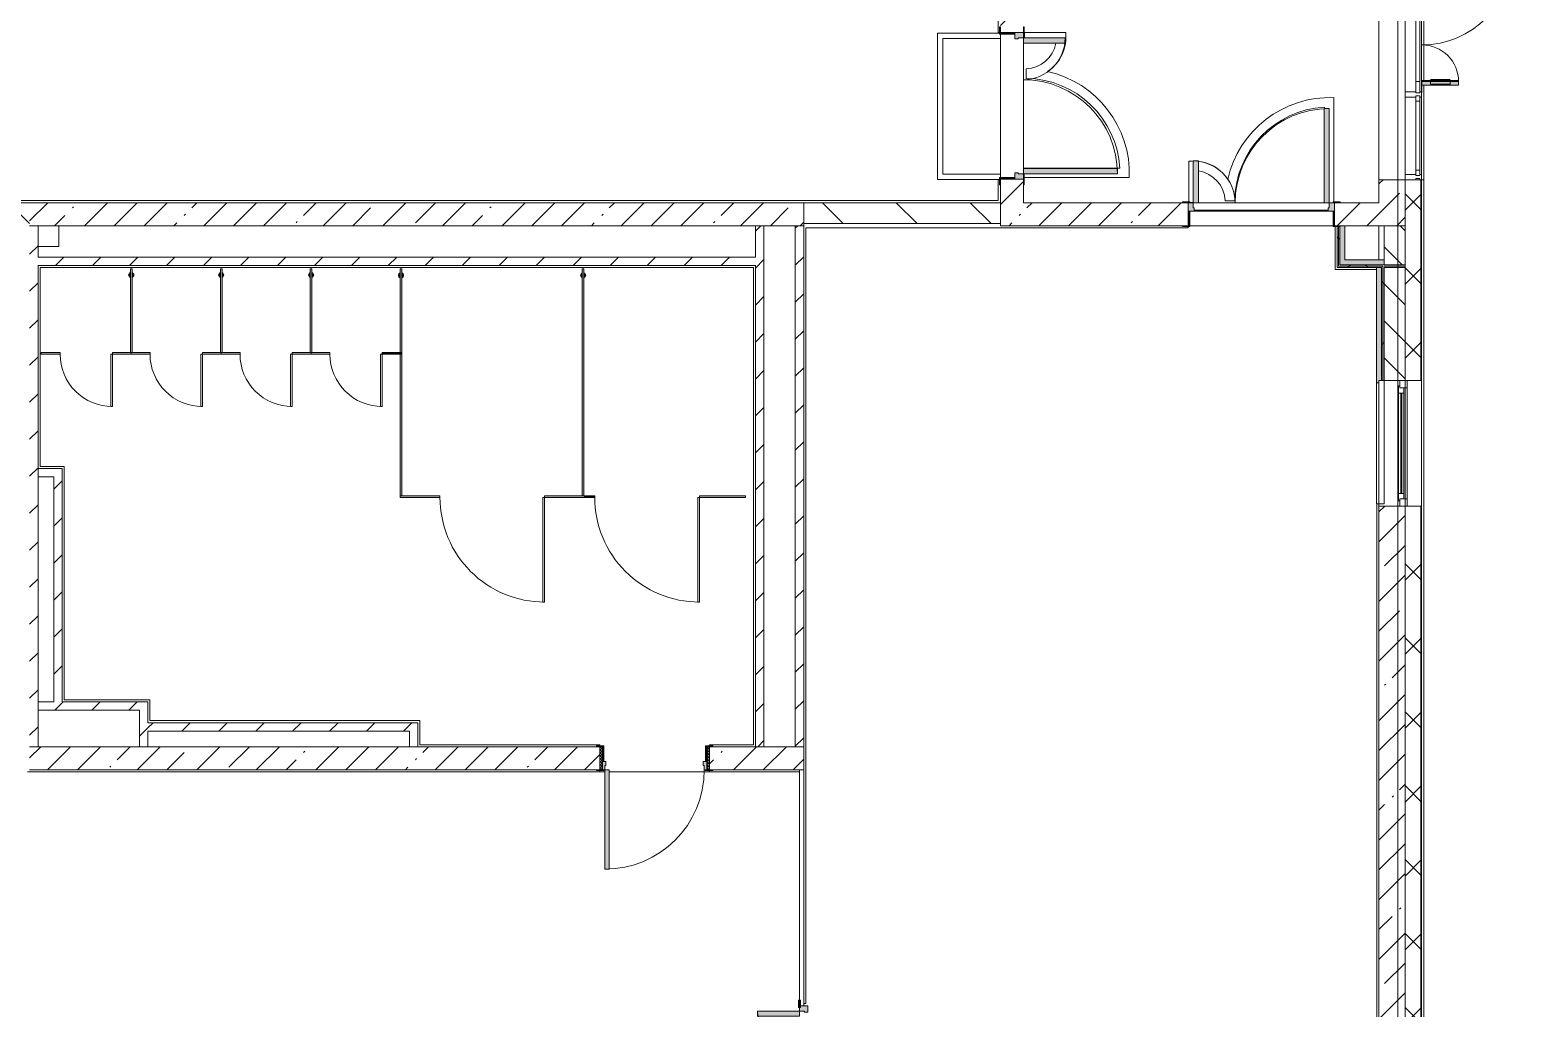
# Model space of a CAD drawing. Header units: millimetres. Extents: x -7229 to 193500, y -8553 to 29000.
# Drawn here: x 111930 to 126105, y 2900 to 12254 of the extents above; entities that cross this region are included whole.
import ezdxf

# ---------------------------------------------------------------- set-up
doc = ezdxf.new("R2010")
doc.units = ezdxf.units.MM
doc.linetypes.add('Осевая', pattern=[15875, 3175, -2381.25, 7937.5, -2381.25])
for name, color, linetype, lineweight, true_color in [('A-DETL-GENF-3', 7, 'Continuous', 5, 0xaaaaaa), ('A-DETL-GENF-4', 7, 'Continuous', 5, 0xe2e2e2), ('A-DOOR-1', 7, 'Continuous', 5, 0xaaaaaa), ('A-DOOR-2', 7, 'Continuous', 5, 0xe2e2e2), ('A-DOOR-FRAM-1', 7, 'Continuous', 5, 0xe2e2e2), ('A-DOOR-FRAM-2', 7, 'Continuous', 5, 0xaaaaaa), ('A-FLOR-1', 7, 'Continuous', 5, 0xaaaaaa), ('A-GENM-1', 7, 'Continuous', 5, 0xe2ddcd), ('I-WALL-1', 7, 'Continuous', 5, 0xe7e7e7)]:
    doc.layers.add(name, color=color, linetype=linetype, lineweight=lineweight, true_color=true_color)
for name, color, linetype, lineweight in [('A-DOOR', 7, 'Continuous', 5), ('A-GENM', 7, 'Continuous', 5), ('A-GLAZ', 7, 'Continuous', 5), ('A-GLAZ-CWMG', 7, 'Continuous', 5), ('A-WALL', 7, 'Continuous', 5), ('A-WALL-1', 7, 'Continuous', 9), ('I-WALL', 7, 'Continuous', 5), ('Оси', 7, 'Continuous', 9), ('Оси-2', 7, 'Осевая', 9)]:
    doc.layers.add(name, color=color, linetype=linetype, lineweight=lineweight)
pattern_1 = [(45, (0, 0), (-285.1231, 285.1231), []), (45, (285.12, 0), (-285.1231, 285.1231), [504.031, -100.806, 16.764, -84.042])]
pattern_2 = [(45, (0, 0), (-176.7767, 176.7767), [])]
pattern_3 = [(45, (0, 0), (-530.33, 530.33), []), (135, (0, 0), (-530.33, -530.33), [])]

# ---------------------------------------------------------------- blocks, each defined once
blk = doc.blocks.new('110_Дверь_СКБ_2Ст - Д-5_п_ Из игровой в коридор-32679362-1_2_1_птичка зашивка')
at = {"layer": 'A-DOOR-2'}
for points in [[(612, 110), (662, 110), (662, 1010), (612, 1010), (612, 907)], [(-638, 110), (-588, 110), (-591, 510), (-638, 506), (-638, 112)], [(698, -110), (712, -110), (712, 30), (698, 28)]]:
    blk.add_hatch(color=256, dxfattribs=at).paths.add_polyline_path(points)
h = blk.add_hatch(color=256, dxfattribs=at)
h.paths.add_polyline_path([(-672, 30), (-628, 30), (-628, 60), (-638, 60), (-638, 110), (-688, 110), (-688, 30)])
h.paths.add_polyline_path([(712, 30), (712, 110), (662, 109), (662, 60), (652, 60), (652, 30), (706, 30)])
at = {"layer": 'A-DOOR-FRAM-1'}
for points in [[(-681, 110), (-672, 112), (-672, 118), (-742, 118), (-742, 110), (-688, 110)], [(-688, -110), (-672, -110), (-672, 30), (-688, 30)], [(712, 110), (768, 110), (768, 118), (698, 118), (698, 110), (706, 110)], [(-672, -118), (-672, -110), (-742, -110), (-742, -118), (-688, -118)], [(698, -118), (768, -118), (763, -110), (698, -110), (698, -118)]]:
    blk.add_hatch(color=256, dxfattribs=at).paths.add_polyline_path(points)
at = {"layer": 'A-DOOR-1'}
for p, q in [((662, 1010), (612, 1010)), ((612, 1010), (612, 110)), ((662, 110), (662, 1010)), ((-638, 510), (-638, 110)), ((-588, 510), (-638, 510)), ((-588, 110), (-588, 510)), ((-638, 110), (-588, 110)), ((612, 110), (662, 110))]:
    blk.add_line(p, q, dxfattribs=at)
for centre, radius, start, end in [((662, 110), 900, 90, 180), ((-638, 110), 400, 360, 90)]:
    blk.add_arc(centre, radius, start, end, dxfattribs=at)
at = {"layer": 'A-DOOR-FRAM-2'}
for p, q in [((-672, 118), (-742, 118)), ((-742, 118), (-742, 110)), ((-742, 110), (-672, 110)), ((-638, 110), (-688, 110)), ((-688, 110), (-688, 30)), ((-688, 30), (-628, 30)), ((-672, 30), (-688, 30)), ((-688, 30), (-688, -110)), ((-672, 110), (-672, 118)), ((-672, -110), (-672, 30)), ((-638, 60), (-638, 110)), ((-628, 60), (-638, 60)), ((-628, 30), (-628, 60)), ((662, 60), (652, 60)), ((652, 60), (652, 30)), ((652, 30), (712, 30)), ((662, 110), (662, 60)), ((712, 110), (662, 110)), ((768, 118), (698, 118)), ((698, 118), (698, 110)), ((698, 110), (768, 110)), ((712, 30), (698, 30)), ((698, 30), (698, -110)), ((712, 30), (712, 110)), ((712, -110), (712, 30)), ((768, 110), (768, 118)), ((-672, -110), (-742, -110)), ((-742, -110), (-742, -118)), ((-742, -118), (-672, -118)), ((-688, -110), (-672, -110)), ((-672, -118), (-672, -110)), ((698, -110), (712, -110)), ((768, -110), (698, -110)), ((698, -110), (698, -118)), ((698, -118), (768, -118)), ((768, -118), (768, -110))]:
    blk.add_line(p, q, dxfattribs=at)
blk = doc.blocks.new('110_Дверь_СКБ_2Ст - Д-1_л_Лестничная клетка EIS60 2-32142534-1_2_1_птичка зашивка')
at = {"layer": 'A-DOOR-2'}
for points in [[(662, 1010), (612, 1010), (612, 110), (662, 110), (662, 786)], [(-638, 510), (-638, 110), (-588, 110), (-588, 510)], [(712, 30), (697, 30), (700, -110), (712, -110), (712, 30)]]:
    blk.add_hatch(color=256, dxfattribs=at).paths.add_polyline_path(points)
h = blk.add_hatch(color=256, dxfattribs=at)
h.paths.add_polyline_path([(662, 110), (662, 60), (652, 60), (652, 30), (712, 33), (712, 110)])
h.paths.add_polyline_path([(-638, 110), (-688, 110), (-687, 30), (-628, 36), (-628, 60), (-638, 60), (-638, 105)])
at = {"layer": 'A-DOOR-FRAM-1'}
for points in [[(-673, 118), (-743, 118), (-743, 110), (-673, 110)], [(-673, 30), (-688, 30), (-687, -110), (-673, -110), (-673, -21)], [(730, 118), (697, 118), (697, 110), (767, 110), (767, 118)], [(-687, -110), (-743, -110), (-743, -118), (-673, -118), (-674, -110)], [(767, -110), (697, -110), (699, -118), (767, -118)]]:
    blk.add_hatch(color=256, dxfattribs=at).paths.add_polyline_path(points)
at = {"layer": 'A-DOOR-1'}
for p, q in [((662, 1010), (612, 1010)), ((612, 1010), (612, 110)), ((662, 110), (662, 1010)), ((-638, 510), (-638, 110)), ((-588, 510), (-638, 510)), ((-588, 110), (-588, 510)), ((-638, 110), (-588, 110)), ((612, 110), (662, 110))]:
    blk.add_line(p, q, dxfattribs=at)
for centre, radius, start, end in [((662, 110), 900, 90, 180), ((-638, 110), 400, 360, 90)]:
    blk.add_arc(centre, radius, start, end, dxfattribs=at)
at = {"layer": 'A-DOOR-FRAM-2'}
for p, q in [((-673, 118), (-743, 118)), ((-743, 118), (-743, 110)), ((-743, 110), (-673, 110)), ((-638, 110), (-688, 110)), ((-688, 110), (-688, 30)), ((-688, 30), (-628, 30)), ((-673, 30), (-688, 30)), ((-688, 30), (-688, -110)), ((-673, 110), (-673, 118)), ((-673, -110), (-673, 30)), ((-638, 60), (-638, 110)), ((-628, 60), (-638, 60)), ((-628, 30), (-628, 60)), ((662, 60), (652, 60)), ((652, 60), (652, 30)), ((652, 30), (712, 30)), ((662, 110), (662, 60)), ((712, 110), (662, 110)), ((767, 118), (697, 118)), ((697, 118), (697, 110)), ((697, 110), (767, 110)), ((712, 30), (697, 30)), ((697, 30), (697, -110)), ((712, 30), (712, 110)), ((712, -110), (712, 30)), ((767, 110), (767, 118)), ((-673, -110), (-743, -110)), ((-743, -110), (-743, -118)), ((-743, -118), (-673, -118)), ((-688, -110), (-673, -110)), ((-673, -118), (-673, -110)), ((697, -110), (712, -110)), ((767, -110), (697, -110)), ((697, -110), (697, -118)), ((697, -118), (767, -118)), ((767, -118), (767, -110))]:
    blk.add_line(p, q, dxfattribs=at)
blk = doc.blocks.new('120_Окно_СКБ_1Ст - 120_Окно_СКБ_1Ст 1200х2500_h_ с форточкой 3-24161067-1_2_1_птичка зашивка')
at = {"layer": 'A-GLAZ'}
for p, q in [((-600, -127), (-600, -57)), ((-600, -57), (-530, -57)), ((600, -57), (-600, -57)), ((-530, -127), (-600, -127)), ((-600, -127), (-550, -127)), ((-530, -127), (-550, -127)), ((-550, -127), (-550, -137)), ((-550, -137), (550, -137)), ((550, -137), (-550, -137)), ((-530, -57), (-530, -127)), ((530, -87), (-530, -87)), ((-530, -87), (-530, -127)), ((-480, -137), (-480, -87)), ((-480, -107), (480, -107)), ((480, -117), (-480, -117)), ((480, -137), (480, -87)), ((530, -127), (530, -57)), ((530, -57), (600, -57)), ((530, -127), (530, -87)), ((600, -127), (530, -127)), ((550, -127), (530, -127)), ((550, -127), (600, -127)), ((550, -137), (550, -127)), ((600, -57), (600, -127))]:
    blk.add_line(p, q, dxfattribs=at)
blk = doc.blocks.new('PNS_Панель прямоугольная - Нр_Стекло - 40мм-24160822-1_2_1_птичка зашивка')
at = {"layer": 'A-GLAZ'}
for p, q in [((-380, 0), (-380, 40)), ((-380, 40), (-330, 40)), ((-330, 40), (330, 40)), ((-330, 40), (-330, 0)), ((380, 40), (330, 40)), ((330, 40), (330, 0)), ((380, 0), (380, 40)), ((-330, 0), (-380, 0)), ((-330, 0), (330, 0)), ((330, 0), (380, 0))]:
    blk.add_line(p, q, dxfattribs=at)
blk = doc.blocks.new('Прямоугольный импост - Импост структурный с накладкой - 160мм-23689442-1_2_1_птичка зашивка')
at = {"layer": 'A-GLAZ-CWMG'}
for p, q in [((125081, 11610), (125081, 10870)), ((125238, 11610), (125238, 10870))]:
    blk.add_line(p, q, dxfattribs=at)
blk = doc.blocks.new('Дверь_Витражная_СКБ_2Ст - ВН-6-31912847-1_2_1_птичка зашивка')
at = {"layer": 'A-DETL-GENF-4'}
for points in [[(-643, -39), (-643, -370), (-598, -370), (-598, -20), (-643, -20)], [(562, -20), (562, -884), (607, -884), (607, -20)], [(607, -17), (607, -20), (705, -17)]]:
    blk.add_hatch(color=256, dxfattribs=at).paths.add_polyline_path(points)
at = {"layer": 'A-DETL-GENF-3'}
for p, q in [((-607, -20), (-715, -20)), ((-715, -20), (-607, -20)), ((-598, -20), (-643, -20)), ((-643, -370), (-643, -20)), ((-598, -20), (-643, -20)), ((-643, -20), (-643, -370)), ((-643, -100), (-598, -100)), ((-633, -290), (-633, -100)), ((-598, -370), (-598, -20)), ((-598, -370), (-598, -20)), ((-589, -290), (-589, -100)), ((553, -804), (553, -100)), ((562, -20), (607, -20)), ((562, -884), (562, -20)), ((562, -20), (562, -884)), ((607, -20), (562, -20)), ((607, -100), (562, -100)), ((597, -804), (597, -100)), ((607, -884), (607, -20)), ((607, -884), (607, -20)), ((607, -20), (715, -20)), ((607, -20), (715, -20)), ((-643, -290), (-598, -290)), ((-643, -370), (-598, -370)), ((-643, -370), (-598, -370)), ((607, -804), (562, -804)), ((607, -884), (562, -884)), ((562, -884), (607, -884))]:
    blk.add_line(p, q, dxfattribs=at)
at = {"layer": 'A-DOOR-1'}
for p, q in [((-715, 40), (-607, 40)), ((-715, 0), (-715, 40)), ((-607, 40), (-607, 0)), ((607, 40), (715, 40)), ((607, 0), (607, 40)), ((715, 40), (715, 0)), ((-607, 0), (-715, 0)), ((-607, -370), (-607, -20)), ((715, 0), (607, 0)), ((607, -884), (607, -20))]:
    blk.add_line(p, q, dxfattribs=at)
for centre, radius, start, end in [((-607, -20), 350, 270, 0), ((607, -20), 864, 180, 270)]:
    blk.add_arc(centre, radius, start, end, dxfattribs=at)
blk = doc.blocks.new('Прямоугольный импост - Импост структурный с накладкой - 160мм-23689444-1_2_1_птичка зашивка')
at = {"layer": 'A-GLAZ-CWMG'}
for p, q in [((125081, 13070), (125081, 11660)), ((125238, 13070), (125238, 11660)), ((125181, 12972), (125181, 11758)), ((125221, 12972), (125221, 11758))]:
    blk.add_line(p, q, dxfattribs=at)
blk = doc.blocks.new('Прямоугольный импост - Импост структурный с накладкой - 160мм-22960522-1_2_1_птичка зашивка')
at = {"layer": 'A-GLAZ-CWMG'}
for p, q in [((-25, 0), (-25, 17)), ((-25, 17), (25, 17)), ((25, 17), (25, 0)), ((-25, -140), (-25, -40)), ((25, -140), (-25, -140)), ((25, -40), (25, -140))]:
    blk.add_line(p, q, dxfattribs=at)
blk = doc.blocks.new('Прямоугольный импост - Импост структурный с накладкой - 160мм-18691766-1_2_1_птичка зашивка')
at = {"layer": 'A-GLAZ-CWMG'}
for p, q in [((0, 17), (-50, 17)), ((-50, 17), (-50, 0)), ((-10, -40), (-10, 0)), ((-10, 0), (0, 0)), ((0, 0), (0, 17)), ((-50, -40), (-50, -140)), ((-50, -140), (0, -140)), ((0, -40), (-10, -40)), ((0, -140), (0, -40))]:
    blk.add_line(p, q, dxfattribs=at)
blk = doc.blocks.new('110_Дверь_СКБ_2Ст - Д-5_п__в составе перегородки _не входит в спец__-32680960-1_2_1_птичка зашивка')
at = {"layer": 'A-DOOR-2'}
for points in [[(-638, 334), (-638, 0), (-588, 0), (-588, 901), (-638, 901)], [(612, 334), (612, 0), (662, 0), (662, 401), (612, 401)]]:
    blk.add_hatch(color=256, dxfattribs=at).paths.add_polyline_path(points)
h = blk.add_hatch(color=256, dxfattribs=at)
h.paths.add_polyline_path([(-688, -20), (-688, -79), (-628, -79), (-628, -49), (-638, -49), (-638, 0), (-688, 0)])
h.paths.add_polyline_path([(652, -49), (652, -79), (712, -79), (712, 0), (662, 0), (662, -49)])
at = {"layer": 'A-DOOR-FRAM-1'}
for points in [[(-743, 3), (-743, 0), (-673, 0), (-673, 8), (-743, 8)], [(697, 0), (767, 0), (767, 8), (697, 8)], [(-743, -9), (-688, -9), (-688, -1), (-743, -1)], [(712, -9), (767, -9), (767, -1), (712, -1)]]:
    blk.add_hatch(color=256, dxfattribs=at).paths.add_polyline_path(points)
at = {"layer": 'A-DOOR-1'}
for p, q in [((-638, 901), (-638, 0)), ((-588, 901), (-638, 901)), ((-588, 0), (-588, 901)), ((662, 401), (612, 401)), ((612, 401), (612, 0)), ((662, 0), (662, 401)), ((-638, 0), (-588, 0)), ((612, 0), (662, 0))]:
    blk.add_line(p, q, dxfattribs=at)
for centre, radius, start, end in [((-638, 0), 900, 0, 90), ((662, 0), 400, 90, 180)]:
    blk.add_arc(centre, radius, start, end, dxfattribs=at)
at = {"layer": 'A-DOOR-FRAM-2'}
for p, q in [((-673, 8), (-743, 8)), ((-743, 8), (-743, 0)), ((-743, 0), (-673, 0)), ((-638, 0), (-688, 0)), ((-688, 0), (-688, -79)), ((-673, 0), (-688, 0)), ((-688, 0), (-688, -1)), ((-673, 0), (-673, 8)), ((-673, -1), (-673, 0)), ((-638, -49), (-638, 0)), ((662, 0), (662, -49)), ((712, 0), (662, 0)), ((767, 8), (697, 8)), ((697, 8), (697, 0)), ((712, 0), (697, 0)), ((697, 0), (697, -1)), ((697, 0), (767, 0)), ((712, -79), (712, 0)), ((712, -1), (712, 0)), ((767, 0), (767, 8)), ((-673, -1), (-743, -1)), ((-743, -1), (-743, -9)), ((-743, -9), (-673, -9)), ((-688, -79), (-628, -79)), ((-688, -1), (-673, -1)), ((-673, -9), (-673, -1)), ((-628, -49), (-638, -49)), ((-628, -79), (-628, -49)), ((662, -49), (652, -49)), ((652, -49), (652, -79)), ((652, -79), (712, -79)), ((697, -1), (712, -1)), ((767, -1), (697, -1)), ((697, -1), (697, -9)), ((697, -9), (767, -9)), ((767, -9), (767, -1))]:
    blk.add_line(p, q, dxfattribs=at)
blk = doc.blocks.new('110_Дверь_СКБ_1Ст_Внутренняя1 - Д-7а_л__950x2100h_Туалет-V110-1_2_1_птичка зашивка')
at = {"layer": 'A-DOOR-1'}
h = blk.add_hatch(dxfattribs=at)
h.set_pattern_fill('FP_27', color=256, style=0, pattern_type=2)
h.set_pattern_definition([(135, (1776.41, 174.685), (-14.14214, -14.14214), []), (225, (1776.41, 174.685), (14.14214, -14.14214), [])])
h.paths.add_polyline_path([(537.5, 110), (512.5, 110), (512.5, -110), (537.5, -110)])
at = {"layer": 'A-DOOR-2'}
h = blk.add_hatch(color=256, dxfattribs=at)
h.paths.add_polyline_path([(487.5, 110), (487.5, 70), (477.5, 70), (477.5, 30), (512.5, 30), (512.5, 110), (497.5, 110)])
h.paths.add_polyline_path([(-472.5, 110), (-487.5, 110), (-483, 30), (-452.5, 30.3), (-452.5, 70), (-462.5, 70), (-462.5, 110)])
at = {"layer": 'A-DOOR-FRAM-1'}
for points in [[(447.5, 1060), (447.5, 110), (487.5, 112), (487.5, 1060)], [(-512.5, 118), (-542.5, 118), (-542.5, 110), (-472.5, 110), (-472.5, 118), (-492.5, 118)], [(-487.5, 30), (-487.5, -110), (-472.5, -110), (-472.5, 30), (-483, 30)], [(567.5, 118), (497.5, 118), (497.5, 110), (567.5, 110)], [(497.5, 30), (497.5, -110), (512.5, -110), (512.5, 30)], [(-472.5, -110), (-542.5, -110), (-542.5, -118), (-472.5, -118)], [(567.5, -110), (497.5, -110), (497.5, -118), (567.5, -118)]]:
    blk.add_hatch(color=256, dxfattribs=at).paths.add_polyline_path(points)
at = {"layer": 'A-DOOR-FRAM-2'}
h = blk.add_hatch(dxfattribs=at)
h.set_pattern_fill('FP_28', color=256, style=0, pattern_type=2)
h.set_pattern_definition([(45, (-346.384, 174.685), (-14.1421, 14.1421), []), (135, (-346.384, 174.685), (-14.1421, -14.1421), [])])
h.paths.add_polyline_path([(-512.5, 110), (-512.5, -110), (-487.5, -110), (-487.5, 110)])
at = {"layer": 'A-DOOR-1'}
for p, q in [((487.5, 1060), (447.5, 1060)), ((447.5, 1060), (447.5, 110)), ((487.5, 110), (487.5, 1060)), ((447.5, 110), (487.5, 110))]:
    blk.add_line(p, q, dxfattribs=at)
blk.add_arc((487.5, 110), 950, 90, 180, dxfattribs=at)
at = {"layer": 'A-DOOR-FRAM-2'}
for p, q in [((-472.5, 118), (-542.5, 118)), ((-542.5, 118), (-542.5, 110)), ((-542.5, 110), (-472.5, 110)), ((-487.5, 110), (-512.5, 110)), ((-512.5, 110), (-512.5, -110)), ((-462.5, 110), (-487.5, 110)), ((-487.5, 110), (-487.5, 30)), ((-487.5, -110), (-487.5, 110)), ((-472.5, 110), (-487.5, 110)), ((-487.5, 110), (-487.5, 109)), ((-487.5, 109), (-472.5, 109)), ((-487.5, 30), (-452.5, 30)), ((-472.5, 30), (-487.5, 30)), ((-487.5, 30), (-487.5, -110)), ((-472.5, 110), (-472.5, 118)), ((-472.5, 109), (-472.5, 110)), ((-472.5, -110), (-472.5, 30)), ((-462.5, 70), (-462.5, 110)), ((-452.5, 70), (-462.5, 70)), ((-452.5, 30), (-452.5, 70)), ((487.5, 70), (477.5, 70)), ((477.5, 70), (477.5, 30)), ((477.5, 30), (512.5, 30)), ((487.5, 110), (487.5, 70)), ((512.5, 110), (487.5, 110)), ((567.5, 118), (497.5, 118)), ((497.5, 118), (497.5, 110)), ((512.5, 110), (497.5, 110)), ((497.5, 110), (497.5, 109)), ((497.5, 110), (567.5, 110)), ((497.5, 109), (512.5, 109)), ((512.5, 30), (497.5, 30)), ((497.5, 30), (497.5, -110)), ((512.5, 30), (512.5, 110)), ((537.5, 110), (512.5, 110)), ((512.5, 110), (512.5, -110)), ((512.5, 109), (512.5, 110)), ((512.5, -110), (512.5, 30)), ((537.5, -110), (537.5, 110)), ((567.5, 110), (567.5, 118)), ((-472.5, -110), (-542.5, -110)), ((-542.5, -110), (-542.5, -118)), ((-542.5, -118), (-472.5, -118)), ((-512.5, -110), (-487.5, -110)), ((-487.5, -110), (-472.5, -110)), ((-472.5, -118), (-472.5, -110)), ((497.5, -110), (512.5, -110)), ((567.5, -110), (497.5, -110)), ((497.5, -110), (497.5, -118)), ((497.5, -118), (567.5, -118)), ((512.5, -110), (537.5, -110)), ((567.5, -118), (567.5, -110))]:
    blk.add_line(p, q, dxfattribs=at)
blk = doc.blocks.new('131_Сантехническая перегородка_Дверь 5 - СД-1-30835617-1_2_1_птичка зашивка')
at = {"layer": 'A-GENM-1'}
for points in [[(70, 8), (70, -8), (250, -8), (250, 8), (78, 8)], [(750, 8), (750, -8), (930, -8), (930, 8), (839, 8)]]:
    blk.add_hatch(color=256, dxfattribs=at).paths.add_polyline_path(points)
at = {"layer": 'A-DOOR'}
for p, q in [((266, 508), (250, 508)), ((250, 8), (250, 508)), ((266, 8), (266, 508)), ((266, 8), (250, 8))]:
    blk.add_line(p, q, dxfattribs=at)
blk.add_arc((250, 8), 500, 360, 90, dxfattribs=at)
at = {"layer": 'A-GENM'}
for p, q in [((250, 8), (70, 8)), ((70, 8), (70, -8)), ((250, -8), (250, 8)), ((930, 8), (750, 8)), ((750, 8), (750, -8)), ((930, -8), (930, 8)), ((70, -8), (250, -8)), ((750, -8), (930, -8))]:
    blk.add_line(p, q, dxfattribs=at)
blk = doc.blocks.new('131_Сантехническая перегородка_Дверь 5 - СД-1-V111-1_2_1_птичка зашивка')
at = {"layer": 'A-GENM-1'}
for points in [[(250, 8), (78, 8), (78, -8), (250, -8)], [(922, 8), (750, 8), (750, -8), (930, -8), (930, 8)]]:
    blk.add_hatch(color=256, dxfattribs=at).paths.add_polyline_path(points)
at = {"layer": 'A-DOOR'}
for p, q in [((266, 508), (250, 508)), ((250, 8), (250, 508)), ((266, 8), (266, 508)), ((266, 8), (250, 8))]:
    blk.add_line(p, q, dxfattribs=at)
blk.add_arc((250, 8), 500, 360, 90, dxfattribs=at)
at = {"layer": 'A-GENM'}
for p, q in [((250, 8), (70, 8)), ((70, 8), (70, -8)), ((250, -8), (250, 8)), ((930, 8), (750, 8)), ((750, 8), (750, -8)), ((930, -8), (930, 8)), ((70, -8), (250, -8)), ((750, -8), (930, -8))]:
    blk.add_line(p, q, dxfattribs=at)
blk = doc.blocks.new('131_Сантехническая перегородка 6 - СП-1-30839354-1_2_1_птичка зашивка')
at = {"layer": 'A-GENM-1'}
blk.add_hatch(color=256, dxfattribs=at).paths.add_polyline_path([(800, 8), (0, 8), (0, -8), (800, -8)])
at = {"layer": 'A-GENM'}
for p, q in [((800, 8), (0, 8)), ((0, 8), (0, -8)), ((800, -8), (800, 8)), ((0, -8), (800, -8))]:
    blk.add_line(p, q, dxfattribs=at)
at = {"layer": 'A-GENM', "flags": 128}
for points in [[(71, 8), (71, 9), (71, 9), (70, 9), (70, 10), (70, 10), (69, 11), (69, 11), (68, 12), (68, 12), (67, 12), (67, 13), (66, 13), (66, 13), (65, 14), (65, 14), (64, 14), (64, 14), (63, 14), (62, 15), (62, 15), (61, 15), (61, 15), (60, 15), (59, 15), (59, 15), (58, 15), (58, 15), (57, 15), (56, 15), (56, 15), (55, 15), (55, 15), (54, 14), (54, 14), (53, 14), (52, 14), (52, 13), (51, 13), (51, 13), (50, 13), (50, 12), (49, 12), (49, 11), (48, 11), (48, 11), (48, 10), (47, 10), (47, 9), (46, 9), (46, 8), (46, 8)], [(46, -8), (46, -9), (47, -9), (47, -9), (47, -10), (48, -10), (48, -11), (49, -11), (49, -12), (50, -12), (50, -12), (51, -13), (51, -13), (52, -13), (52, -14), (53, -14), (53, -14), (54, -14), (54, -14), (55, -15), (56, -15), (56, -15), (57, -15), (57, -15), (58, -15), (59, -15), (59, -15), (60, -15), (60, -15), (61, -15), (62, -15), (62, -15), (63, -15), (63, -14), (64, -14), (64, -14), (65, -14), (66, -13), (66, -13), (67, -13), (67, -13), (68, -12), (68, -12), (69, -11), (69, -11), (69, -11), (70, -10), (70, -10), (71, -9), (71, -9), (71, -8), (71, -8)]]:
    blk.add_lwpolyline(points, dxfattribs=at)
at = {"layer": 'A-GENM'}
for radius, start, end in [(24.6, 19.9113, 160.0887), (17.6, 45, 135), (17.6, 45, 135), (15.1, 45, 135), (24.6, 199.9113, 340.0887), (17.6, 225, 315), (17.6, 225, 315), (15.1, 225, 315)]:
    blk.add_arc((59, 0), radius, start, end, dxfattribs=at)
blk = doc.blocks.new('131_Сантехническая перегородка 7 - СП-1-30858579-1_2_1_птичка зашивка')
at = {"layer": 'A-GENM-1'}
blk.add_hatch(color=256, dxfattribs=at).paths.add_polyline_path([(2166, 8), (-4, 8), (-4, -8), (2166, -8)])
at = {"layer": 'A-GENM'}
for p, q in [((2166, 8), (-4, 8)), ((-4, 8), (-4, -8)), ((2166, -8), (2166, 8)), ((-4, -8), (2166, -8))]:
    blk.add_line(p, q, dxfattribs=at)
at = {"layer": 'A-GENM', "flags": 128}
for points in [[(71, 8), (71, 9), (71, 9), (70, 9), (70, 10), (70, 10), (69, 11), (69, 11), (68, 12), (68, 12), (67, 12), (67, 13), (66, 13), (66, 13), (65, 14), (65, 14), (64, 14), (64, 14), (63, 14), (62, 15), (62, 15), (61, 15), (61, 15), (60, 15), (59, 15), (59, 15), (58, 15), (58, 15), (57, 15), (56, 15), (56, 15), (55, 15), (55, 15), (54, 14), (54, 14), (53, 14), (52, 14), (52, 13), (51, 13), (51, 13), (50, 13), (50, 12), (49, 12), (49, 11), (48, 11), (48, 11), (48, 10), (47, 10), (47, 9), (46, 9), (46, 8), (46, 8)], [(46, -8), (46, -9), (47, -9), (47, -9), (47, -10), (48, -10), (48, -11), (49, -11), (49, -12), (50, -12), (50, -12), (51, -13), (51, -13), (52, -13), (52, -14), (53, -14), (53, -14), (54, -14), (54, -14), (55, -15), (56, -15), (56, -15), (57, -15), (57, -15), (58, -15), (59, -15), (59, -15), (60, -15), (60, -15), (61, -15), (62, -15), (62, -15), (63, -15), (63, -14), (64, -14), (64, -14), (65, -14), (66, -13), (66, -13), (67, -13), (67, -13), (68, -12), (68, -12), (69, -11), (69, -11), (69, -11), (70, -10), (70, -10), (71, -9), (71, -9), (71, -8), (71, -8)]]:
    blk.add_lwpolyline(points, dxfattribs=at)
at = {"layer": 'A-GENM'}
for radius, start, end in [(24.6, 19.9113, 160.0887), (17.6, 45, 135), (17.6, 45, 135), (15.1, 45, 135), (24.6, 199.9113, 340.0887), (17.6, 225, 315), (17.6, 225, 315), (15.1, 225, 315)]:
    blk.add_arc((59, 0), radius, start, end, dxfattribs=at)
blk = doc.blocks.new('131_Сантехническая перегородка_Дверь МГН - СД-1-30883454-1_2_1_птичка зашивка')
at = {"layer": 'A-GENM-1'}
for points in [[(10, 8), (-370, 8), (-367, -8), (10, -8)], [(1390, 8), (1010, 8), (1010, -8), (1390, -8)]]:
    blk.add_hatch(color=256, dxfattribs=at).paths.add_polyline_path(points)
at = {"layer": 'A-DOOR'}
for p, q in [((10, 1008), (26, 1008)), ((10, 8), (10, 1008)), ((26, 8), (26, 1008)), ((10, 8), (26, 8))]:
    blk.add_line(p, q, dxfattribs=at)
blk.add_arc((10, 8), 1000, 360, 90, dxfattribs=at)
at = {"layer": 'A-GENM'}
for p, q in [((10, 8), (-370, 8)), ((-370, 8), (-370, -8)), ((10, -8), (10, 8)), ((1390, 8), (1010, 8)), ((1010, 8), (1010, -8)), ((1390, -8), (1390, 8)), ((-370, -8), (10, -8)), ((1010, -8), (1390, -8))]:
    blk.add_line(p, q, dxfattribs=at)
blk = doc.blocks.new('131_Сантехническая перегородка_Дверь МГН 2 - СД-1-30897608-1_2_1_птичка зашивка')
at = {"layer": 'A-GENM-1'}
for points in [[(-270, 8), (-430, 8), (-430, -8), (10, -8), (10, 8)], [(1010, 8), (1010, -8), (1110, -8), (1110, 8)]]:
    blk.add_hatch(color=256, dxfattribs=at).paths.add_polyline_path(points)
at = {"layer": 'A-DOOR'}
for p, q in [((10, 1008), (26, 1008)), ((10, 8), (10, 1008)), ((26, 8), (26, 1008)), ((10, 8), (26, 8))]:
    blk.add_line(p, q, dxfattribs=at)
blk.add_arc((10, 8), 1000, 360, 90, dxfattribs=at)
at = {"layer": 'A-GENM'}
for p, q in [((10, 8), (-430, 8)), ((-430, 8), (-430, -8)), ((10, -8), (10, 8)), ((1110, 8), (1010, 8)), ((1010, 8), (1010, -8)), ((1110, -8), (1110, 8)), ((-430, -8), (10, -8)), ((1010, -8), (1110, -8))]:
    blk.add_line(p, q, dxfattribs=at)

msp = doc.modelspace()

# ---------------------------------------------------------------- hatches: boundary and pattern name
at = {"layer": 'A-WALL'}
h = msp.add_hatch(dxfattribs=at)
h.set_pattern_fill('FP_20', color=256, style=0, pattern_type=2)
h.set_pattern_definition([(45, (0, 0), (-353.5534, 353.5534), []), (135, (0, 0), (-353.5534, -353.5534), [])])
h.paths.add_polyline_path([(125230, -250), (125230, 7700), (125080, 7700), (125080, -250), (125190, -250)])
h.paths.add_polyline_path([(125230, 8900), (125230, 10820), (125080, 10820), (125080, 8900), (125228.4, 8900)])
h.paths.add_polyline_path([(125230, 13120), (125230, 13670), (125080, 13670), (125080, 13120), (125190, 13120)])
h.paths.add_polyline_path([(125230, 15220), (125230, 21550), (125080, 21550), (125080, 15220), (125190, 15220)])
h = msp.add_hatch(dxfattribs=at)
h.set_pattern_fill('FP_2', color=256, style=0, pattern_type=2)
h.set_pattern_definition([(135, (0, 0), (-176.7767, -176.7767), [])])
h.paths.add_polyline_path([(125080, 8900), (125080, 9980), (124880, 9980), (124880, 8900), (124947.2, 8900)])
h.paths.add_polyline_path([(124937.1, 10005), (125080, 10005), (125080, 10380), (124880, 10380), (124880, 10005)])
at = {"layer": 'I-WALL'}
h = msp.add_hatch(dxfattribs=at)
h.set_pattern_fill('FP_1', color=256, style=0, pattern_type=2)
h.set_pattern_definition(pattern_1)
h.paths.add_polyline_path([(124830, 10600), (125080, 10600), (125080, 10820), (124830, 10820), (124830, 10810.4)])
h.paths.add_polyline_path([(125080, 13120), (125080, 13670), (124830, 13670), (124830, 13120)])
h.paths.add_polyline_path([(125080, 15220), (125080, 21400), (124830, 21400), (124830, 15220), (124939.5, 15220)])
h = msp.add_hatch(dxfattribs=at)
h.set_pattern_fill('FP_1', color=256, style=0, pattern_type=2)
h.set_pattern_definition(pattern_1)
h.paths.add_polyline_path([(121430, 10380), (121430, 10825), (121210, 10825), (121210, 10380)])
h.paths.add_polyline_path([(121210, 12225), (121430, 12225), (121430, 13400), (121210, 13400), (121210, 12280)])
h.paths.add_polyline_path([(121392.5, 13900), (121430, 13900), (121430, 18600), (121210, 18600), (121210, 13900), (121328.5, 13900)])
h = msp.add_hatch(dxfattribs=at)
h.set_pattern_fill('FP_19', color=256, style=0, pattern_type=2)
h.set_pattern_definition([(135, (0, 0), (-353.5534, -353.5534), [])])
h.paths.add_polyline_path([(120360, 10400), (121210, 10400), (121210, 10600), (119330, 10600), (119330, 10400), (119350, 10400)])
h.paths.add_polyline_path([(110130, 10400), (110230, 10400), (110227, 10600), (109105, 10600), (109105, 10400), (110050, 10400)])
h.paths.add_polyline_path([(111230, 10400), (111930, 10400), (111930, 10600), (111180, 10600), (111184.9, 10400), (111210, 10400)])
h.paths.add_polyline_path([(107680, 10400), (107705, 10400), (107705, 10600), (107350, 10600), (107350, 10400), (107650, 10400)])
h = msp.add_hatch(dxfattribs=at)
h.set_pattern_fill('FP_1', color=256, style=0, pattern_type=2)
h.set_pattern_definition(pattern_1)
h.paths.add_polyline_path([(111930, 10380), (119330, 10380), (119330, 10600), (111930, 10600), (111930, 10400)])
h = msp.add_hatch(dxfattribs=at)
h.set_pattern_fill('FP_1', color=256, style=0, pattern_type=2)
h.set_pattern_definition(pattern_1)
h.paths.add_polyline_path([(124490.6, 10380), (125080, 10380), (125080, 10600), (124405, 10600), (124410, 10380), (124460, 10380)])
h.paths.add_polyline_path([(122950, 10380), (123005, 10380), (123005, 10600), (121430, 10600), (121430, 10380), (122864.1, 10380)])
h = msp.add_hatch(dxfattribs=at)
h.set_pattern_fill('FP_18', color=256, style=0, pattern_type=2)
h.set_pattern_definition(pattern_2)
h.paths.add_polyline_path([(111990.5, 5400), (112010, 5400), (112010, 10380), (111930, 10380), (111930, 5400)])
h = msp.add_hatch(dxfattribs=at)
h.set_pattern_fill('FP_18', color=256, style=0, pattern_type=2)
h.set_pattern_definition(pattern_2)
h.paths.add_polyline_path([(118950, 5400), (118950, 10380), (118870, 10380), (118870, 5400)])
h = msp.add_hatch(dxfattribs=at)
h.set_pattern_fill('FP_18', color=256, style=0, pattern_type=2)
h.set_pattern_definition(pattern_2)
h.paths.add_polyline_path([(119290, 5400), (119330, 5400), (119330, 10380), (119250, 10380), (119250, 5400)])
h = msp.add_hatch(dxfattribs=at)
h.set_pattern_fill('FP_112', color=256, style=0, pattern_type=2)
h.set_pattern_definition(pattern_3)
h.paths.add_polyline_path([(124430, 9980), (124442.5, 9980), (124442.5, 10372), (124430, 10372), (124430, 10055)])
h = msp.add_hatch(dxfattribs=at)
h.set_pattern_fill('FP_112', color=256, style=0, pattern_type=2)
h.set_pattern_definition(pattern_3)
h.paths.add_polyline_path([(124442.5, 9992.5), (124455, 9992.5), (124455, 10372), (124442.5, 10372), (124442.5, 10055)])
h = msp.add_hatch(dxfattribs=at)
h.set_pattern_fill('FP_18', color=256, style=0, pattern_type=2)
h.set_pattern_definition(pattern_2)
h.paths.add_polyline_path([(113776.2, 10000), (118870, 10000), (118870, 10080), (112010, 10080), (112010, 10000), (112436.5, 10000)])
h = msp.add_hatch(dxfattribs=at)
h.set_pattern_fill('FP_112', color=256, style=0, pattern_type=2)
h.set_pattern_definition(pattern_3)
h.paths.add_polyline_path([(124827.7, 9980), (124867.5, 9980), (124867.5, 9992.5), (124442.5, 9992.5), (124442.5, 9980), (124810, 9980)])
h.paths.add_polyline_path([(125080, 9980), (125080, 9992.5), (124880, 9992.5), (124880, 9980), (124943.6, 9980)])
h = msp.add_hatch(dxfattribs=at)
h.set_pattern_fill('FP_112', color=256, style=0, pattern_type=2)
h.set_pattern_definition(pattern_3)
h.paths.add_polyline_path([(125080, 9992.5), (125080, 10005), (124455, 10005), (124455, 9992.5), (124947.9, 9992.5)])
h = msp.add_hatch(dxfattribs=at)
h.set_pattern_fill('FP_112', color=256, style=0, pattern_type=2)
h.set_pattern_definition(pattern_3)
h.paths.add_polyline_path([(124867.5, 8900), (124867.5, 9980), (124855, 9980), (124855, 8900)])
h = msp.add_hatch(dxfattribs=at)
h.set_pattern_fill('FP_112', color=256, style=0, pattern_type=2)
h.set_pattern_definition(pattern_3)
h.paths.add_polyline_path([(124867.5, 8900), (124880, 8900), (124880, 9992.5), (124867.5, 9992.5), (124867.5, 9049.9)])
h = msp.add_hatch(dxfattribs=at)
h.set_pattern_fill('FP_18', color=256, style=0, pattern_type=2)
h.set_pattern_definition(pattern_2)
h.paths.add_polyline_path([(112240, 5830), (112240, 7980), (112160, 7980), (112160, 5830), (112210, 5830)])
h = msp.add_hatch(dxfattribs=at)
h.set_pattern_fill('FP_1', color=256, style=0, pattern_type=2)
h.set_pattern_definition(pattern_1)
h.paths.add_polyline_path([(125080, -100), (125080, 7700), (124830, 7700), (124830, -100)])
h = msp.add_hatch(dxfattribs=at)
h.set_pattern_fill('FP_18', color=256, style=0, pattern_type=2)
h.set_pattern_definition(pattern_2)
h.paths.add_polyline_path([(110280, 6620), (110280, 6700), (109750, 6700), (109750, 6620), (110250, 6620)])
h.paths.add_polyline_path([(111230, 6620), (111930, 6620), (111930, 6700), (111230, 6700)])
h = msp.add_hatch(dxfattribs=at)
h.set_pattern_fill('FP_18', color=256, style=0, pattern_type=2)
h.set_pattern_definition(pattern_2)
h.paths.add_polyline_path([(112980, 5750), (112980, 5830), (112010, 5830), (112010, 5750), (112260, 5750)])
h = msp.add_hatch(dxfattribs=at)
h.set_pattern_fill('FP_18', color=256, style=0, pattern_type=2)
h.set_pattern_definition(pattern_2)
h.paths.add_polyline_path([(112980, 5400), (113060, 5400), (113060, 5830), (112980, 5830), (112980, 5529)])
h = msp.add_hatch(dxfattribs=at)
h.set_pattern_fill('FP_18', color=256, style=0, pattern_type=2)
h.set_pattern_definition(pattern_2)
h.paths.add_polyline_path([(113080, 5550), (115560, 5550), (115560, 5630), (113060, 5630), (113060, 5550)])
h = msp.add_hatch(dxfattribs=at)
h.set_pattern_fill('FP_18', color=256, style=0, pattern_type=2)
h.set_pattern_definition(pattern_2)
h.paths.add_polyline_path([(115562, 5400), (115640, 5400), (115640, 5630), (115560, 5630), (115560, 5400)])
h = msp.add_hatch(dxfattribs=at)
h.set_pattern_fill('FP_1', color=256, style=0, pattern_type=2)
h.set_pattern_definition(pattern_1)
h.paths.add_polyline_path([(119290, 5180), (119330, 5180), (119330, 5400), (118430, 5400), (118430, 5180), (119250, 5180)])
h.paths.add_polyline_path([(111938, 5180), (117380, 5180), (117380, 5400), (111930, 5400), (111930, 5180)])
at = {"layer": 'I-WALL-1'}
for points in [[(124490.6, 10005), (124505, 10005), (124505, 10380), (124460, 10380), (124455, 10005)], [(124805, 10005), (124880, 10005), (124876.9, 10055), (124505, 10055), (124505, 10005)], [(124810, 8879.5), (124830, 8879.5), (124830, 8900), (124855, 8900), (124855, 9980), (124805, 9980), (124805, 8879.5)]]:
    msp.add_hatch(color=256, dxfattribs=at).paths.add_polyline_path(points)

# ---------------------------------------------------------------- linework, layer by layer
at = {"layer": 'A-FLOR-1'}
for p, q in [((121190, 12225), (121190, 12430)), ((120610, 12220), (120610, 10821.3)), ((121202, 12220), (120610, 12220)), ((121202, 12225), (121190, 12225)), ((121210, 12170), (121210, 12210)), ((121834.9, 12227.4), (121440.5, 12227.4)), ((121440.5, 12227.4), (121440.5, 12175)), ((120660, 10871.3), (120660, 12170)), ((120660, 12170), (121210, 12170)), ((121457.5, 11878.7), (121457.5, 11788.3)), ((124308.8, 11513.1), (124308.8, 11500)), ((124398.8, 10608), (124398.8, 11603.8)), ((122352, 10929.8), (121437.5, 10929.8)), ((123011.2, 10996), (123011.2, 10608)), ((120610, 10821.3), (121202, 10821.3)), ((121210, 10871.3), (120660, 10871.3)), ((121190, 10620), (121190, 10821.3)), ((121210, 10840), (121210, 10871.3)), ((121437.5, 10875), (121437.5, 10840)), ((121438, 10839.8), (122442.7, 10839.8)), ((111180, 10620), (121190, 10620)), ((123020, 10601.5), (123055, 10601.5)), ((123065, 10530), (124345, 10530)), ((124345, 10520), (123065, 10520)), ((123359.8, 10618.5), (123450.3, 10618.5)), ((124308.8, 10598.5), (124355, 10598.5)), ((112210, 10380), (112210, 10180)), ((123005, 10360), (119350, 10360)), ((119350, 10360), (119350, 2945)), ((123005, 10372), (123005, 10360)), ((124410, 9960), (124410, 10372)), ((112210, 10180), (112010, 10180)), ((118850, 9980), (112030, 9980)), ((112030, 9980), (112030, 8080)), ((118850, 5420), (118850, 9980)), ((124805.5, 9960), (124410, 9960)), ((112030, 8080), (112260, 8080)), ((112260, 8080), (112260, 5850)), ((124810, 170), (124810, 7721)), ((112260, 5850), (113080, 5850)), ((113080, 5850), (113080, 5650)), ((113080, 5650), (115660, 5650)), ((115660, 5650), (115660, 5420)), ((115660, 5420), (117380, 5420)), ((117380, 5420), (117380, 5408)), ((118430, 5408), (118430, 5420)), ((118430, 5420), (118850, 5420)), ((117430, 5160), (111910, 5160)), ((117380, 5172), (117380, 5160)), ((119290, 5160), (117470, 5160)), ((118430, 5160), (118430, 5172)), ((119350, 2945), (119329.6, 2945))]:
    msp.add_line(p, q, dxfattribs=at)
for centre, radius, start, end in [((121443.5, 12182.4), 394, 303.62195, 6.55825), ((121443.5, 12182.4), 304, 272.63955, 349.07682), ((121443.5, 10878.4), 910, 3.23752, 89.11849), ((121443.5, 10878.4), 1000, 357.78741, 77.3989), ((124360.2, 10604.5), 1000, 87.78741, 167.3989), ((124360.2, 10604.5), 910, 93.23752, 179.11849), ((123056.2, 10604.5), 394, 90.17146, 96.55825), ((123056.2, 10604.5), 394, 33.62195, 82.85688), ((123056.2, 10604.5), 304, 2.63955, 80.73873)]:
    msp.add_arc(centre, radius, start, end, dxfattribs=at)
at = {"layer": 'A-WALL'}
for p, q in [((125080, 10820), (125080, 13120)), ((125260, 12927), (125260, 11767)), ((125260, 11722), (125260, -280)), ((125260, 10820), (125080, 10820)), ((125238, -258), (125238, 10820)), ((124880, 10380), (124880, 10055)), ((124880, 8900), (125238, 8900)), ((125080, 8900), (125080, -100)), ((125238, 7700), (125080, 7700))]:
    msp.add_line(p, q, dxfattribs=at)
at = {"layer": 'A-WALL-1'}
for p, q in [((125080, 10820), (125080, 10600)), ((125230, 8900), (125230, 10820)), ((125233, 8900), (125233, 10820)), ((119330, 10400), (119330, 10600)), ((121210, 10400), (121210, 10600)), ((124442.5, 9992.5), (124442.5, 10372)), ((124455, 10005), (124455, 10372)), ((125080, 10380), (124880, 10380)), ((125080, 8900), (125080, 10380)), ((124867.5, 9992.5), (124442.5, 9992.5)), ((125080, 10005), (124455, 10005)), ((124855, 9980), (124805, 9980)), ((124855, 8900), (124855, 9980)), ((124867.5, 8900), (124867.5, 9992.5)), ((124880, 10005), (124880, 10055)), ((124880, 9992.5), (125080, 9992.5)), ((124880, 9980), (124880, 8900)), ((124880, 9980), (125080, 9980)), ((125230, -250), (125230, 7700)), ((125233, -253), (125233, 7700)), ((111930, 5400), (112010, 5400)), ((118870, 5400), (118950, 5400)), ((119250, 5400), (119330, 5400)), ((119330, 5180), (119290, 5180))]:
    msp.add_line(p, q, dxfattribs=at)
at = {"layer": 'I-WALL'}
for p, q in [((124830, 10600), (124830, 13450)), ((121210, 10871.3), (121210, 12170)), ((121430, 12125), (121430, 10925)), ((125080, 10820), (124830, 10820)), ((121210, 10770), (121210, 10600)), ((121430, 10600), (121430, 10770)), ((121210, 10600), (111210, 10600)), ((122950, 10600), (121430, 10600)), ((123105, 10600), (124305, 10600)), ((124830, 10600), (124460, 10600)), ((125080, 10380), (125080, 10600)), ((111930, 10380), (119330, 10380)), ((112010, 10080), (112010, 10380)), ((118870, 10380), (118870, 10080)), ((118950, 5400), (118950, 10380)), ((119250, 10380), (119250, 5400)), ((119330, 2925), (119330, 10400)), ((119330, 10400), (121210, 10400)), ((121210, 10400), (121210, 10380)), ((121210, 10380), (122950, 10380)), ((124390, 10380), (123020, 10380)), ((124430, 10372), (124430, 9980)), ((124880, 10380), (124460, 10380)), ((124505, 10055), (124505, 10380)), ((124830, 10055), (124830, 10380)), ((118870, 10080), (112010, 10080)), ((112010, 5400), (112010, 10000)), ((112010, 10000), (118870, 10000)), ((118870, 10000), (118870, 5400)), ((124430, 9980), (124805, 9980)), ((124880, 10055), (124505, 10055)), ((124805, 7721), (124805, 9980)), ((124805, 8879.5), (124830, 8879.5)), ((124830, 8900), (124830, 150)), ((124830, 8900), (124880, 8900)), ((124880, 8900), (124880, 7721)), ((112240, 8060), (112010, 8060)), ((112010, 7980), (112160, 7980)), ((112160, 7980), (112160, 5830)), ((112240, 5830), (112240, 8060)), ((124805, 7721), (124880, 7721)), ((125080, 7700), (124830, 7700)), ((112160, 5830), (112010, 5830)), ((113060, 5830), (112240, 5830)), ((113060, 5630), (113060, 5830)), ((112010, 5750), (112980, 5750)), ((112980, 5750), (112980, 5400)), ((115640, 5630), (113060, 5630)), ((113060, 5550), (115560, 5550)), ((113060, 5400), (113060, 5550)), ((115560, 5550), (115560, 5400)), ((115640, 5400), (115640, 5630)), ((117350, 5400), (112010, 5400)), ((118870, 5400), (118460, 5400)), ((119250, 5400), (118950, 5400)), ((111930, 5180), (117350, 5180)), ((118460, 5180), (119290, 5180)), ((119290, 5180), (119290, 2980))]:
    msp.add_line(p, q, dxfattribs=at)
at = {"layer": 'Оси'}
for p, q in [((125010, 10029.8), (125010, 21915.1)), ((125010, -1906.3), (125010, 9979))]:
    msp.add_line(p, q, dxfattribs=at)
at = {"layer": 'Оси-2'}
msp.add_line((125010, 9979), (125010, 10029.8), dxfattribs=at)

# ---------------------------------------------------------------- block references
at = {"layer": 'A-DOOR-1'}
for name, p, rotation in [('Дверь_Витражная_СКБ_2Ст - ВН-6-31912847-1_2_1_птичка зашивка', (125221, 12365), 89.99999999999957), ('110_Дверь_СКБ_2Ст - Д-1_л_Лестничная клетка EIS60 2-32142534-1_2_1_птичка зашивка', (121320, 11537.5), 269.9999999999999), ('110_Дверь_СКБ_1Ст_Внутренняя1 - Д-7а_л__950x2100h_Туалет-V110-1_2_1_птичка зашивка', (117917.5, 5290), 180), ('110_Дверь_СКБ_2Ст - Д-5_п__в составе перегородки _не входит в спец__-32680960-1_2_1_птичка зашивка', (119289.5, 2212.5), 90)]:
    msp.add_blockref(name, p, dxfattribs=dict(at, rotation=rotation))
msp.add_blockref('110_Дверь_СКБ_2Ст - Д-5_п_ Из игровой в коридор-32679362-1_2_1_птичка зашивка', (123692.5, 10490), dxfattribs=at)
at = {"layer": 'A-GENM'}
for name, p, rotation in [('131_Сантехническая перегородка 6 - СП-1-30839354-1_2_1_птичка зашивка', (112901, 9968), 270.0000000000007), ('131_Сантехническая перегородка 6 - СП-1-30839354-1_2_1_птичка зашивка', (113761, 9968), 270.0000000000007), ('131_Сантехническая перегородка 6 - СП-1-30839354-1_2_1_птичка зашивка', (114621, 9968), 270.0000000000007), ('131_Сантехническая перегородка 7 - СП-1-30858579-1_2_1_птичка зашивка', (115481, 9964.9), 269.9999999999999), ('131_Сантехническая перегородка 7 - СП-1-30858579-1_2_1_птичка зашивка', (117221.5, 9964.9), 269.9999999999999), ('131_Сантехническая перегородка_Дверь 5 - СД-1-30835617-1_2_1_птичка зашивка', (112971, 9160), 180), ('131_Сантехническая перегородка_Дверь 5 - СД-1-30835617-1_2_1_птичка зашивка', (113831, 9160), 180), ('131_Сантехническая перегородка_Дверь 5 - СД-1-30835617-1_2_1_птичка зашивка', (114691, 9160), 180), ('131_Сантехническая перегородка_Дверь 5 - СД-1-V111-1_2_1_птичка зашивка', (115551, 9160), 180), ('131_Сантехническая перегородка_Дверь МГН - СД-1-30883454-1_2_1_птичка зашивка', (116863, 7791), 180), ('131_Сантехническая перегородка_Дверь МГН 2 - СД-1-30897608-1_2_1_птичка зашивка', (118343, 7791), 180)]:
    msp.add_blockref(name, p, dxfattribs=dict(at, rotation=rotation))
at = {"layer": 'A-GLAZ'}
for name, p, rotation in [('PNS_Панель прямоугольная - Нр_Стекло - 40мм-24160822-1_2_1_птичка зашивка', (125221, 11240), 89.99999999999957), ('120_Окно_СКБ_1Ст - 120_Окно_СКБ_1Ст 1200х2500_h_ с форточкой 3-24161067-1_2_1_птичка зашивка', (125155, 8300), 269.9999999999999)]:
    msp.add_blockref(name, p, dxfattribs=dict(at, rotation=rotation))
at = {"layer": 'A-GLAZ-CWMG'}
for name in ['Прямоугольный импост - Импост структурный с накладкой - 160мм-23689444-1_2_1_птичка зашивка', 'Прямоугольный импост - Импост структурный с накладкой - 160мм-23689442-1_2_1_птичка зашивка']:
    msp.add_blockref(name, (0, 0), dxfattribs=at)
at = {"layer": 'A-GLAZ-CWMG', "extrusion": (0, 0, -1), "rotation": 90.00000000000044}
msp.add_blockref('Прямоугольный импост - Импост структурный с накладкой - 160мм-22960522-1_2_1_птичка зашивка', (-125221, 11635), dxfattribs=at)
at = {"layer": 'A-GLAZ-CWMG', "rotation": 269.9999999999995}
msp.add_blockref('Прямоугольный импост - Импост структурный с накладкой - 160мм-18691766-1_2_1_птичка зашивка', (125221, 10820), dxfattribs=at)

doc.saveas('drawing.dxf')
